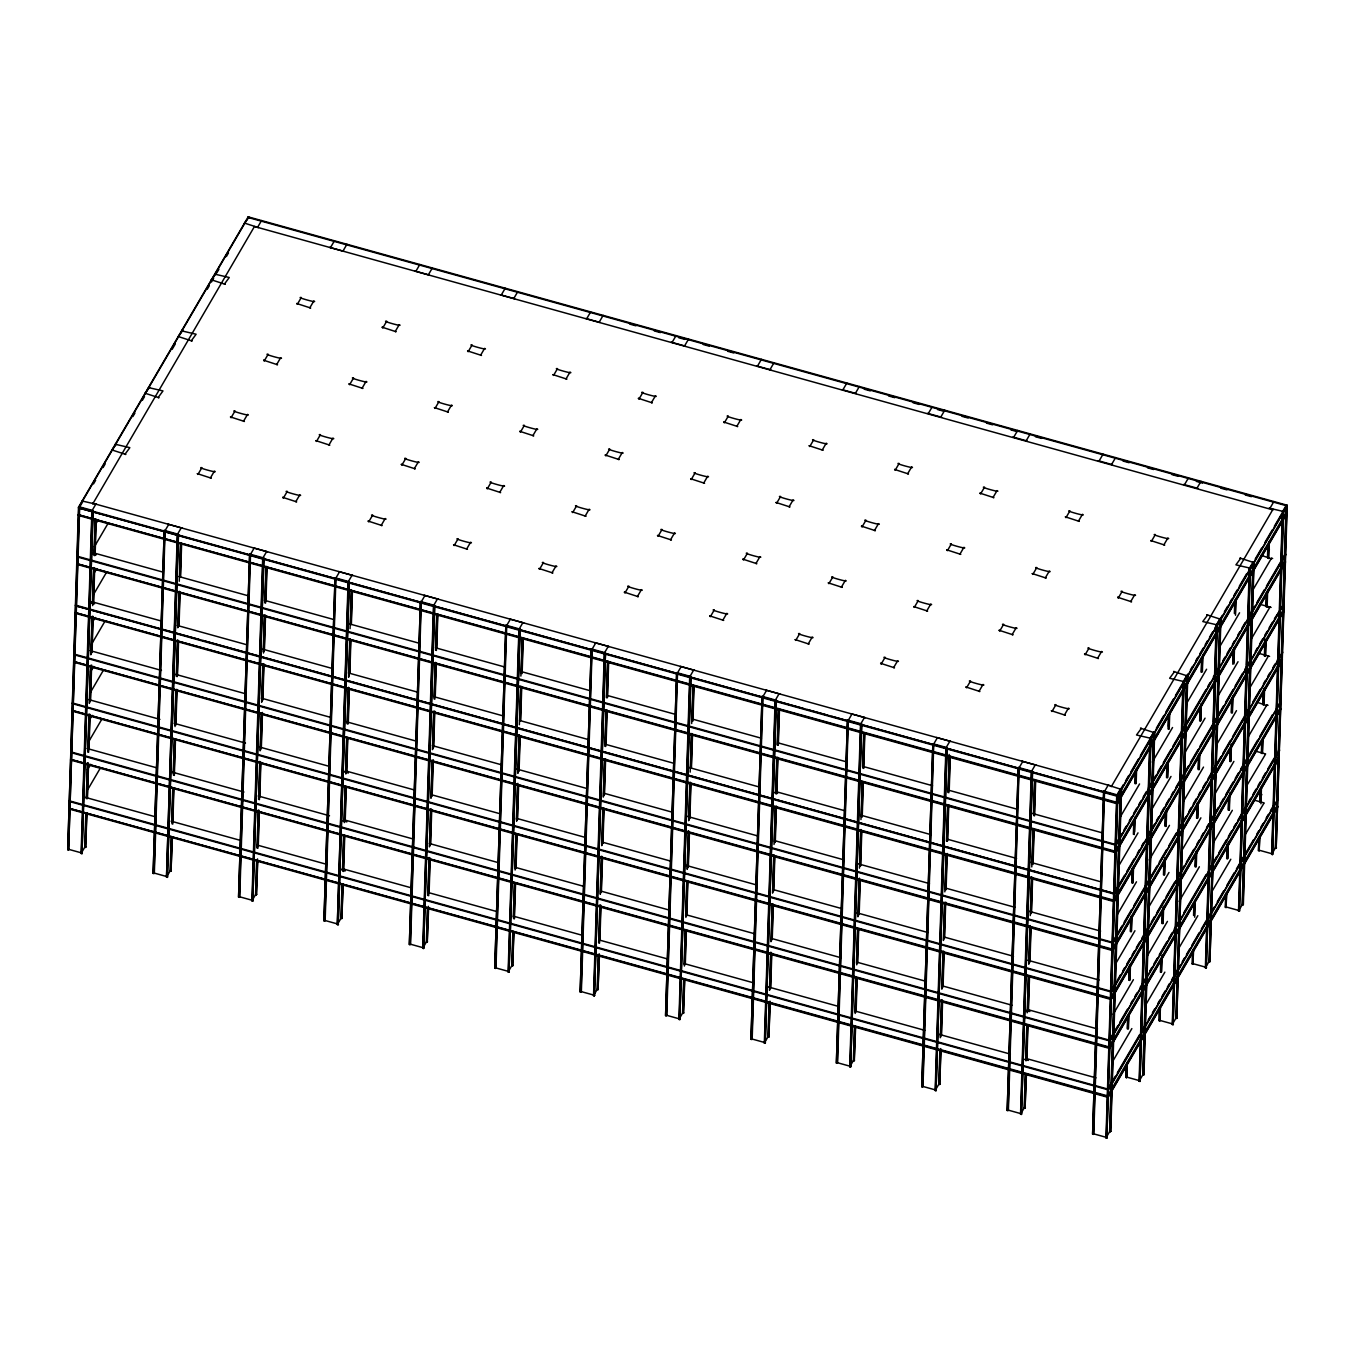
<?xml version="1.0" encoding="UTF-8"?>
<svg xmlns="http://www.w3.org/2000/svg" width="1355" height="1355" viewBox="0 0 1355 1355"><rect width="100%" height="100%" fill="white"/><g stroke="black" fill="none" stroke-linecap="round" stroke-linejoin="round"><path stroke-width="1.5" d="M79.691 506.905L68.597 849.975L67.75 849.737L78.505 507.244L248.185 216.851L1287.25 505.263L1276.156 848.332L1275.309 848.095L1286.064 505.584M67.75 849.737L78.844 506.668L93.055 510.615L81.961 853.684L81.114 853.447L91.869 510.954L95.849 504.128M68.597 849.975L79.369 507.481L83.349 500.656L82.486 500.418M81.436 852.871L92.14 512.495M92.716 503.958L254.452 226.505L1273.006 509.903M81.961 853.684L93.055 510.615M85.822 813.373L84.755 847.197L85.602 847.434L87.008 813.051M86.28 798.569L87.414 762.628M87.753 752.059L88.939 714M89.278 703.431L90.463 665.373M90.802 654.804L92.005 616.745M92.394 604.076L93.529 568.135M93.918 555.448L95.053 519.507M81.114 853.447L85.094 846.638L86.144 812.814M86.618 798.01L87.685 764.186M88.075 751.5L89.21 715.559M89.599 702.872L90.734 666.931M91.141 654.245L92.326 616.186M92.665 605.617L93.851 567.559M94.325 552.755L95.392 518.931M85.602 847.434L86.669 813.61M87.143 798.806L88.261 762.865M88.6 752.296L89.803 714.237M90.192 701.551L91.327 665.61M91.717 652.924L92.851 616.982M93.258 604.313L94.376 568.372M94.782 555.686L95.917 519.744M87.465 798.247L88.532 764.423M89.007 749.62L90.057 715.796M90.531 700.992L91.649 665.051M92.055 652.365L93.19 616.423M93.647 601.62L94.715 567.796M95.172 552.992L96.239 519.168M165.039 532.735L154.335 873.111L153.149 873.45L164.243 530.381L178.454 534.327L167.359 877.379L166.513 877.142L177.268 534.649L181.248 527.84M153.149 873.45L164.243 530.381M154.013 873.687L164.768 531.177L168.748 524.368M177.607 534.09L166.513 877.142M167.359 877.379L178.454 534.327M171.221 837.085L170.154 870.909L171.018 871.146L172.407 836.746M171.695 822.282L172.746 788.458M173.22 773.654L174.287 739.83M174.744 725.027L175.811 691.202M176.269 676.399L177.403 640.458M177.81 627.772L178.928 591.83M179.267 581.261L180.452 543.203M167.664 875.161L170.493 870.333L171.56 836.509M171.95 823.823L173.084 787.882M173.474 775.196L174.609 739.254M175.015 726.568L176.133 690.627M176.607 675.84L177.742 639.899M178.132 627.213L179.267 591.271M179.724 576.468L180.791 542.644M171.018 871.146L172.085 837.322M172.542 822.519L173.609 788.695M174.067 773.891L175.134 740.067M175.591 725.264L176.726 689.322M177.132 676.636L178.25 640.695M178.725 625.891L179.792 592.067M180.249 577.264L181.316 543.44M172.813 824.06L173.931 788.119M174.338 775.433L175.472 739.491M175.93 724.688L176.997 690.864M177.454 676.077L178.521 642.236M179.046 625.332L180.046 593.609M180.588 576.705L181.57 544.998M248.185 216.851L248.693 218.341M250.506 554.314L239.75 896.824L238.565 897.145L249.659 554.076L263.869 558.023L252.775 901.092L251.911 900.855L262.684 558.362L266.664 551.553M238.565 897.145L249.659 554.076M239.412 897.383L250.184 554.889L254.164 548.081M252.25 900.296L263.006 557.786M252.775 901.092L263.869 558.023M256.62 860.781L255.57 894.605L256.417 894.842L257.806 860.459M257.027 848.095L258.229 810.036M258.551 799.467L259.754 761.425M260.075 750.839L261.278 712.798M261.617 702.212L262.802 664.17M263.209 651.484L264.344 615.543M264.733 602.856L265.868 566.915M251.911 900.855L255.892 894.046L256.959 860.222M257.365 847.536L258.483 811.594M258.89 798.908L260.025 762.967M260.414 750.28L261.549 714.339M261.938 701.653L263.141 663.594M263.463 653.025L264.665 614.967M265.14 600.18L266.19 566.339M256.417 894.842L257.552 858.901M257.873 848.332L259.076 810.273M259.415 799.704L260.6 761.662M261.007 748.976L262.142 713.035M262.531 700.349L263.666 664.407M264.056 651.721L265.19 615.78M265.58 603.094L266.715 567.152M258.28 845.655L259.347 811.831M259.804 797.028L260.871 763.204M261.329 748.4L262.464 712.459M262.87 699.773L263.988 663.831M264.462 649.028L265.529 615.204M265.986 600.401L267.054 566.576M335.854 580.143L325.149 920.519L323.964 920.858L335.058 577.789L349.268 581.735L338.174 924.804L337.327 924.567L348.083 582.057L352.063 575.248M323.964 920.858L335.058 577.789M324.81 921.095L335.583 578.585L339.563 571.776M348.421 581.498L337.327 924.567M338.174 924.804L349.268 581.735M342.036 884.493L340.969 918.317L341.816 918.555L343.221 884.154M342.493 869.69L343.56 835.866M344.035 821.062L345.085 787.238M345.559 772.435L346.609 738.611M347.083 723.807L348.218 687.866M348.54 677.297L349.742 639.238M350.064 628.669L351.267 590.611M338.479 922.569L341.308 917.742L342.358 883.917M342.764 871.231L343.899 835.29M344.289 822.604L345.423 786.662M345.813 773.993L346.948 738.052M347.422 723.248L348.54 687.307M348.879 676.738L350.064 638.679M350.539 623.876L351.606 590.052M341.816 918.555L342.883 884.73M343.357 869.927L344.407 836.103M344.881 821.299L345.948 787.475M346.406 772.672L347.473 738.848M347.93 724.044L349.065 688.103M349.539 673.316L350.589 639.475M351.064 624.689L352.131 590.848M343.611 871.468L344.746 835.527M345.203 820.74L346.27 786.899M346.745 772.113L347.795 738.289M348.269 723.485L349.336 689.661M349.861 672.741L350.86 641.034M351.385 624.113L352.385 592.406M421.32 601.739L410.548 944.232L409.362 944.554L420.457 601.501L434.667 605.448L423.573 948.5L422.726 948.263L433.481 605.77L437.462 598.961M409.362 944.554L420.457 601.501M410.226 944.791L420.982 602.298L424.962 595.489M423.065 947.704L433.82 605.211M423.573 948.5L434.667 605.448M427.435 908.189L426.368 942.03L427.232 942.267L428.62 907.867M427.841 895.503L429.027 857.461M429.366 846.892L430.568 808.833M430.89 798.264L432.093 760.206M432.414 749.637L433.617 711.578M434.023 698.892L435.141 662.951M435.548 650.265L436.666 614.323M422.726 948.263L426.706 941.454L427.774 907.63M428.163 894.944L429.298 859.002M429.687 846.316L430.822 810.375M431.229 797.688L432.347 761.747M432.753 749.061L433.956 711.002M434.413 696.216L435.48 662.375M435.937 647.588L437.004 613.764M427.232 942.267L428.366 906.326M428.688 895.74L429.891 857.698M430.28 845.012L431.415 809.071M431.805 796.384L432.939 760.443M433.346 747.757L434.464 711.815M434.87 699.129L436.005 663.188M436.395 650.502L437.529 614.56M429.095 893.064L430.145 859.239M430.619 844.436L431.686 810.612M432.143 795.808L433.278 759.867M433.668 747.181L434.803 711.24M435.26 696.453L436.327 662.612M436.801 647.826L437.851 614.001M506.651 627.551L495.964 967.944L494.778 968.266L505.872 625.197L520.083 629.143L508.989 972.213L508.125 971.975L518.897 629.482L522.878 622.656M494.778 968.266L505.872 625.197M495.625 968.503L506.397 626.01L510.378 619.184M508.464 971.399L519.219 628.906M508.989 972.213L520.083 629.143M512.834 931.901L511.784 965.725L512.63 965.963L514.019 931.579M513.308 917.098L514.375 883.274M514.832 868.47L515.899 834.646M516.357 819.843L517.491 783.901M517.83 773.332L519.016 735.274M519.355 724.705L520.557 686.663M520.879 676.077L522.082 638.036M508.125 971.975L512.105 965.167L513.172 931.342M513.579 918.656L514.697 882.715M515.103 870.029L516.221 834.087M516.628 821.401L517.83 783.342M518.152 772.773L519.355 734.715M519.812 719.912L520.879 686.087M521.285 673.401L522.336 639.577M512.63 965.963L513.697 932.138M514.155 917.335L515.222 883.511M515.696 868.707L516.746 834.883M517.22 820.08L518.288 786.256M518.745 771.452L519.88 735.511M520.337 720.725L521.404 686.9M521.861 672.097L522.928 638.273M514.426 918.893L515.561 882.952M516.018 868.148L517.085 834.324M517.542 819.521L518.609 785.697M519.084 770.893L520.134 737.069M520.676 720.149L521.675 688.442M522.132 673.638L523.199 639.814M592.118 649.147L581.363 991.64L580.177 991.979L591.271 648.91L605.482 652.856L594.388 995.908L593.541 995.688L604.296 653.178L608.276 646.369M580.177 991.979L591.271 648.91M581.024 992.216L591.796 649.706L595.777 642.897M593.863 995.112L604.635 652.619M594.388 995.908L605.482 652.856M598.249 955.614L597.182 989.438L598.029 989.675L599.435 955.275M598.639 942.928L599.842 904.869M600.18 894.3L601.366 856.241M601.705 845.672L602.89 807.614M603.229 797.045L604.432 758.986M604.821 746.3L605.956 710.359M606.346 697.673L607.48 661.731M593.541 995.688L597.521 988.862L598.571 955.038M598.978 942.352L600.113 906.41M600.502 893.724L601.637 857.783M602.027 845.097L603.161 809.155M603.568 796.469L604.686 760.528M605.228 743.624L606.278 709.8M606.684 697.114L607.819 661.172M598.029 989.675L599.164 953.734M599.503 943.165L600.688 905.106M601.095 892.42L602.23 856.479M602.619 843.792L603.754 807.851M604.144 795.165L605.279 759.223M605.685 746.537L606.803 710.596M607.209 697.91L608.327 661.968M599.892 940.472L600.959 906.647M601.417 891.844L602.484 858.02M602.958 843.216L604.008 809.392M604.482 794.606L605.617 758.665M606.075 743.861L607.142 710.037M607.531 697.351L608.666 661.409M677.466 674.959L666.762 1015.352L665.576 1015.674L676.67 672.605L690.881 676.552L679.787 1019.621L678.94 1019.383L689.695 676.89L693.675 670.081M665.576 1015.674L676.67 672.605M666.44 1015.911L677.195 673.418L681.175 666.609M679.278 1018.825L690.034 676.314M679.787 1019.621L690.881 676.552M683.648 979.309L682.581 1013.134L683.445 1013.371L684.834 978.988M684.123 964.506L685.173 930.682M685.647 915.895L686.714 882.054M687.104 869.368L688.306 831.326M688.628 820.74L689.831 782.699M690.169 772.13L691.355 734.071M691.694 723.502L692.879 685.444M678.94 1019.383L682.92 1012.575L683.987 978.75M684.377 966.064L685.511 930.123M685.901 917.437L687.036 881.495M687.442 868.809L688.628 830.751M688.967 820.182L690.169 782.123M690.627 767.32L691.694 733.495M692.083 720.809L693.15 686.985M683.445 1013.371L684.512 979.546M684.969 964.743L686.037 930.919M686.494 916.132L687.561 882.291M688.018 867.505L689.085 833.664M689.56 818.877L690.677 782.936M691.152 768.133L692.219 734.308M692.676 719.505L693.743 685.681M685.308 964.184L686.358 930.36M686.833 915.557L687.9 881.732M688.357 866.929L689.424 833.105M689.881 818.301L690.948 784.477M691.473 767.557L692.473 735.85M692.947 721.046L693.997 687.222M762.933 696.555L752.177 1039.048L750.992 1039.387L762.086 696.318L776.296 700.264L765.202 1043.333L764.339 1043.096L775.111 700.586L779.091 693.777M750.992 1039.387L762.086 696.318M751.839 1039.624L762.611 697.131L766.591 690.305M764.677 1042.52L775.433 700.027M765.202 1043.333L776.296 700.264M769.047 1003.022L767.997 1036.846L768.844 1037.083L770.233 1002.683M769.454 990.336L770.656 952.277M770.978 941.708L772.181 903.649M772.502 893.081L773.705 855.022M774.044 844.453L775.229 806.394M775.636 793.708L776.771 757.767M777.16 745.081L778.295 709.139M764.339 1043.096L768.319 1036.27L769.386 1002.446M769.792 989.76L770.91 953.818M771.317 941.132L772.435 905.191M772.841 892.522L773.976 856.58M774.433 841.777L775.5 807.953M776.025 791.032L777.093 757.208M777.499 744.522L778.617 708.58M768.844 1037.083L769.979 1001.142M770.368 988.456L771.503 952.514M771.91 939.828L773.028 903.887M773.434 891.2L774.552 855.259M774.958 842.573L776.093 806.632M776.483 793.945L777.618 758.004M778.007 745.318L779.142 709.376M770.707 987.897L771.774 954.056M772.231 939.269L773.298 905.428M773.756 890.642L774.823 856.817M775.297 842.014L776.415 806.073M776.889 791.269L777.956 757.445M778.346 744.759L779.481 708.817M848.281 722.367L837.576 1062.76L836.391 1063.082L847.485 720.03L861.695 723.976L850.601 1067.029L849.754 1066.792L860.51 724.298L864.49 717.489M836.391 1063.082L847.485 720.03M837.238 1063.319L848.01 720.826L851.99 714.017M850.076 1066.233L860.848 723.739M850.601 1067.029L861.695 723.976M854.463 1026.717L853.396 1060.559L854.243 1060.796L855.649 1026.396M854.92 1011.931L855.987 978.09M856.445 963.303L857.512 929.479M857.918 916.793L859.104 878.734M859.443 868.165L860.645 830.107M860.967 819.538L862.17 781.479M862.627 766.676L863.694 732.852M849.754 1066.792L853.735 1059.983L854.785 1026.158M855.191 1013.472L856.326 977.531M856.716 964.845L857.851 928.903M858.24 916.217L859.443 878.159M859.849 865.472L860.967 829.531M861.374 816.845L862.424 783.021M862.898 768.234L863.965 734.393M854.243 1060.796L855.31 1026.955M855.784 1012.168L856.834 978.327M857.309 963.541L858.376 929.716M858.833 914.913L859.9 881.089M860.357 866.285L861.492 830.344M861.966 815.541L863.016 781.716M863.491 766.913L864.541 733.089M856.106 1011.592L857.173 977.768M857.63 962.965L858.697 929.14M859.172 914.337L860.222 880.513M860.696 865.71L861.763 831.885M862.22 817.082L863.287 783.258M863.745 768.471L864.812 734.63M933.747 743.963L922.975 1086.473L921.79 1086.795L932.884 743.726L947.094 747.672L936 1090.741L935.153 1090.504L945.909 748.011L949.889 741.185M921.79 1086.795L932.884 743.726M922.653 1087.032L933.409 744.539L937.389 737.713M935.475 1089.928L946.247 747.435M936 1090.741L947.094 747.672M939.862 1050.43L938.795 1084.254L939.659 1084.491L941.048 1050.108M940.268 1037.744L941.454 999.685M941.793 989.116L942.995 951.058M943.317 940.489L944.52 902.43M944.842 891.861L946.044 853.802M946.434 841.133L947.568 805.192M947.975 792.506L949.161 754.447M935.153 1090.504L939.134 1083.695L940.201 1049.871M940.59 1037.185L941.725 1001.243M942.115 988.557L943.249 952.616M943.656 939.93L944.774 903.988M945.248 889.185L946.315 855.361M946.772 840.557L947.907 804.616M948.297 791.93L949.432 755.988M939.659 1084.491L940.777 1048.55M941.183 1035.864L942.318 999.922M942.707 987.236L943.842 951.295M944.232 938.609L945.367 902.667M945.773 889.981L946.891 854.04M947.297 841.37L948.432 805.429M948.822 792.743L949.957 756.801M941.522 1035.305L942.572 1001.481M943.046 986.677L944.113 952.853M944.57 938.05L945.705 902.108M946.095 889.422L947.23 853.481M947.619 840.794L948.754 804.853M949.228 790.05L950.278 756.226M1019.079 769.792L1008.391 1110.168L1007.205 1110.507L1018.299 767.438L1032.51 771.385L1021.416 1114.437L1020.552 1114.217L1031.324 771.706L1035.305 764.898M1007.205 1110.507L1018.299 767.438M1008.052 1110.744L1018.825 768.234L1022.805 761.425M1020.891 1113.641L1031.646 771.147M1021.416 1114.437L1032.51 771.385M1025.261 1074.142L1024.211 1107.967L1025.058 1108.204L1026.446 1073.804M1025.735 1059.339L1026.802 1025.515M1027.192 1012.829L1028.326 976.887M1028.716 964.201L1029.919 926.142M1030.257 915.573L1031.443 877.515M1031.782 866.946L1032.984 828.887M1033.442 814.084L1034.509 780.26M1020.552 1114.217L1024.532 1107.391L1025.6 1073.567M1026.006 1060.88L1027.124 1024.939M1027.53 1012.253L1028.648 976.311M1029.055 963.625L1030.257 925.584M1030.647 912.897L1031.782 876.956M1032.171 864.27L1033.238 830.429M1033.713 815.642L1034.763 781.818M1025.058 1108.204L1026.125 1074.38M1026.582 1059.576L1027.649 1025.752M1028.123 1010.949L1029.173 977.124M1029.648 962.321L1030.715 928.497M1031.172 913.693L1032.307 877.752M1032.764 862.949L1033.831 829.125M1034.288 814.321L1035.356 780.497M1026.921 1059L1027.988 1025.176M1028.445 1010.373L1029.512 976.548M1029.969 961.745L1031.036 927.921M1031.511 913.135L1032.561 879.293M1033.035 864.507L1034.102 830.666M1034.559 815.879L1035.627 782.055M1104.545 791.371L1093.79 1133.881L1092.604 1134.203L1103.698 791.134L1117.909 795.08L1106.815 1138.149L1105.968 1137.912L1116.723 795.419L1120.704 788.61L1121.567 788.847L1110.795 1131.34L1109.61 1131.662L1120.314 791.286M1092.604 1134.203L1103.698 791.134M1093.451 1134.44L1104.223 791.947L1108.204 785.138M1111.286 786.679L1273.023 509.226M1106.29 1137.353L1117.062 794.843M1106.815 1138.149L1117.57 795.656L1287.25 505.263M1105.968 1137.912L1109.948 1131.103L1120.568 792.827M1110.456 1131.899L1121.229 789.406L1107.34 784.901M1127.394 1062.354L1126.598 1077.733L1126.14 1064.81M1127.275 1028.868L1127.665 1016.182M1128.8 980.241L1129.189 967.555M1130.324 931.613L1130.798 916.81M1131.848 882.986L1132.323 868.182M1133.39 834.358L1133.779 821.672M1134.982 783.613L1135.371 770.927M1125.734 1077.496L1126.411 1066.351M1127.597 1028.293L1127.936 1017.724M1129.121 979.665L1129.596 964.879M1130.663 931.037L1131.12 916.251M1132.187 882.427L1132.577 869.741M1133.779 831.682L1134.118 821.113M1135.304 783.055L1135.642 772.486M1126.598 1077.733L1127.055 1062.93M1128.122 1029.106L1128.596 1014.302M1129.647 980.478L1130.121 965.675M1131.188 931.85L1131.645 917.047M1132.712 883.223L1133.17 868.42M1134.237 834.595L1134.694 819.792M1135.829 783.851L1136.303 769.064M1128.461 1028.53L1128.918 1013.743M1129.985 979.902L1130.443 965.116M1131.51 931.275L1131.984 916.488M1133.034 882.664L1133.576 865.743M1134.626 831.919L1135.1 817.116M1136.168 783.292L1136.625 768.488M1143.603 1075.192L1154.358 732.699L1140.487 728.177L1141.333 728.414L1136.506 734.986L1151.056 738.373L1139.961 1081.442L1139.098 1081.205L1149.87 738.695L1153.85 731.886L1154.697 732.123L1143.942 1074.617L1142.756 1074.955L1153.444 734.562M1139.436 1080.629L1150.192 738.136M1139.961 1081.442L1150.717 738.932L1149.87 738.695M1139.098 1081.205L1143.078 1074.38L1153.85 731.886M1160.456 1007.764L1159.728 1021.009L1159.287 1008.086M1160.405 972.145L1160.812 959.459M1161.929 923.517L1162.268 912.948M1163.471 874.89L1163.928 860.103M1164.995 826.262L1165.452 811.476M1166.52 777.651L1166.994 762.848M1168.044 729.024L1168.518 714.221M1158.881 1020.772L1159.609 1007.527M1160.744 971.586L1161.066 961.017M1162.268 922.958L1162.607 912.389M1163.793 874.331L1164.131 863.762M1165.317 825.703L1165.656 815.134M1166.926 774.958L1167.18 766.507M1168.45 726.331L1168.84 713.645M1159.728 1021.009L1160.134 1008.323M1161.269 972.382L1161.658 959.696M1162.793 923.754L1163.318 906.851M1164.318 875.127L1164.843 858.223M1165.842 826.499L1166.384 809.596M1167.383 777.889L1167.841 763.085M1168.908 729.261L1169.365 714.458M1161.591 971.823L1162.133 954.902M1163.115 923.195L1163.657 906.275M1164.656 874.568L1165.181 857.647M1166.181 825.94L1166.706 809.02M1167.705 777.313L1168.179 762.509M1169.23 728.685L1169.704 713.882M1186.59 677.856L1175.886 1018.232L1176.733 1018.469L1187.505 675.976L1173.616 671.47L1174.48 671.707L1169.636 678.279L1184.185 681.65L1173.091 1024.719L1172.244 1024.482L1179.815 783.461M1179.951 779.244L1183 681.988L1186.98 675.18L1187.844 675.417L1176.733 1018.469M1172.566 1023.923L1173.972 979.513M1174.091 975.295L1181.679 734.274M1181.797 730.04L1183.203 685.647M1173.091 1024.719L1183.847 682.226L1183 681.988M1172.244 1024.482L1176.225 1017.673L1186.912 677.28M1193.67 948.923L1192.874 964.303L1192.417 951.379M1193.552 915.438L1193.941 902.752M1195.076 866.81L1195.466 854.124M1196.601 818.183L1197.007 805.497M1198.125 769.555L1198.599 754.752M1199.666 720.928L1200.056 708.242M1201.191 672.3L1201.58 659.614M1192.01 964.066L1192.688 952.921M1193.874 914.862L1194.212 904.293M1195.398 866.235L1195.872 851.448M1196.939 817.607L1197.397 802.821M1198.464 768.979L1198.921 754.193M1199.988 720.369L1200.395 707.683M1201.512 671.741L1201.919 659.055M1192.874 964.303L1193.332 949.499M1194.399 915.675L1194.873 900.872M1195.923 867.048L1196.397 852.244M1197.464 818.42L1197.922 803.617M1198.989 769.792L1199.446 754.989M1200.513 721.165L1201.038 704.244M1202.105 670.42L1202.512 657.734M1194.67 917.216L1195.195 900.296M1196.262 866.472L1196.719 851.685M1197.786 817.844L1198.26 803.058M1199.311 769.217L1199.785 754.43M1200.852 720.606L1201.377 703.685M1202.376 671.978L1202.901 655.058M1219.788 619.032L1209.033 961.525L1209.88 961.762L1220.635 619.269L1206.763 614.747L1207.61 614.984L1202.783 621.555L1217.332 624.943L1206.238 968.012L1205.374 967.775L1216.079 627.382M1205.713 967.199L1213.284 726.178M1213.419 721.961L1216.468 624.706M1206.238 968.012L1216.993 625.502L1216.146 625.265L1220.127 618.456L1220.974 618.693L1209.88 961.762M1205.374 967.775L1209.354 960.949L1219.991 622.69M1226.732 894.334L1226.004 907.579L1225.547 894.656M1226.682 858.714L1227.156 843.911M1228.206 810.087L1228.545 799.518M1229.747 761.459L1230.069 750.89M1231.272 712.832L1231.729 698.045M1232.796 664.221L1233.27 649.418M1234.388 613.476L1234.795 600.79M1225.157 907.342L1225.885 894.097M1227.02 858.155L1227.41 845.469M1228.545 809.528L1228.883 798.959M1230.069 760.9L1230.408 750.331M1231.593 712.273L1231.932 701.704M1233.202 661.528L1233.457 653.076M1234.727 612.9L1235.116 600.214M1226.004 907.579L1226.478 892.776M1227.545 858.951L1228.003 844.148M1229.07 810.324L1229.527 795.537M1230.594 761.696L1231.119 744.793M1232.118 713.069L1232.66 696.165M1233.711 662.341L1234.185 647.538M1235.252 613.713L1235.709 598.91M1227.867 858.393L1228.409 841.472M1229.392 809.765L1229.934 792.844M1230.933 761.137L1231.458 744.217M1232.457 712.51L1232.915 697.706M1233.982 663.882L1234.456 649.079M1235.506 615.255L1235.98 600.451M1243.009 905.038L1253.782 562.545L1239.893 558.04L1240.757 558.277L1235.912 564.849L1250.462 568.219L1239.368 911.288L1238.521 911.051L1249.276 568.558L1253.256 561.749L1254.12 561.986L1243.348 904.479L1242.162 904.801L1252.935 562.308M1238.843 910.492L1240.248 866.082M1240.367 861.865L1246.414 669.472M1246.549 665.237L1247.955 620.844M1248.074 616.61L1249.547 570.099M1239.368 911.288L1250.123 568.795L1249.276 568.558M1238.521 911.051L1242.501 904.242L1253.189 563.849M1259.947 835.493L1259.151 850.872L1258.693 837.949M1259.828 802.008L1260.218 789.321M1261.353 753.38L1261.742 740.694M1262.877 704.752L1263.283 692.066M1264.401 656.125L1264.943 639.204M1265.993 605.38L1266.4 592.694M1267.535 556.753L1267.857 546.184M1258.287 850.635L1258.964 839.49M1260.15 801.432L1260.421 792.98M1261.674 752.804L1262.013 742.235M1263.216 704.177L1263.673 689.39M1264.74 655.549L1265.197 640.763M1266.264 606.938L1266.739 592.135M1267.789 558.311L1268.195 545.625M1259.151 850.872L1259.608 836.069M1260.675 802.245L1261.149 787.441M1262.199 753.617L1262.674 738.814M1263.741 704.99L1264.266 688.069M1265.265 656.362L1265.79 639.441M1266.857 605.617L1267.247 592.931M1268.382 556.99L1268.788 544.304M1260.946 803.786L1261.471 786.865M1262.538 753.041L1262.995 738.255M1264.063 704.414L1264.537 689.627M1265.587 655.786L1266.061 641M1267.128 607.176L1267.653 590.255M1268.653 558.548L1269.178 541.627M1263.775 803.481L1244.652 835.578M1265.316 754.549L1246.194 786.645M1266.857 705.616L1256.695 702.11M1258.219 653.178L1269.584 656.362M1259.76 604.245L1270.262 607.192M1271.464 558.836L1261.302 555.33M1271.651 854.344L1282.423 511.834L1286.403 505.025L1275.631 847.519L1271.651 854.344L1272.514 854.582L1283.608 511.513L1269.059 508.125M1271.989 853.769L1279.56 612.748M1279.696 608.53L1282.745 511.275M1272.514 854.582L1283.27 512.071L1282.423 511.834M1276.156 848.332L1286.911 505.822M246.762 219.917L78.488 507.922L1117.553 796.334L1287.233 505.94L247.846 217.41M249.032 217.088L244.205 223.66M79.352 508.159L334.431 578.297M93.495 483.938L95.629 480.297M103.065 467.56L105.182 463.935M132.824 416.629L134.958 412.987M142.394 400.25L144.511 396.608M172.153 349.319L175.337 343.865M207.23 289.276L209.364 285.651M211.482 282.009L213.616 278.368M216.8 272.914L218.917 269.272M226.37 256.535L228.487 252.894M79.132 514.951L1116.825 802.329M257.569 227.369L261.549 220.56M96.713 504.365L82.164 500.994M258.415 227.606L244.544 223.101M95.121 525.113L98.322 519.643M77.591 563.883L1115.284 851.245M94.393 546.743L108.231 523.064M94.647 572.216L96.781 568.575M76.27 606.007L198.88 639.391M76.049 612.816L1113.742 900.177M92.851 595.675L106.689 571.996M93.105 621.149L95.24 617.49M74.525 661.731L1112.201 949.11M91.31 644.607L105.148 620.929M167.901 524.131L182.112 528.077M329.604 247.372L343.814 251.319M330.468 247.609L334.448 240.784M90.497 671.911L93.698 666.423M72.984 710.664L1110.677 998.042M342.967 251.082L346.948 244.256M89.786 693.523L103.607 669.861M88.973 720.826L92.174 715.355M71.442 759.596L1109.135 1046.958M88.244 742.455L102.065 718.777M87.431 769.759L90.633 764.288M69.901 808.529L1107.594 1095.89M87.77 789.559L100.541 767.709M253.3 547.843L267.511 551.79M415.02 271.068L429.23 275.014M415.866 271.305L419.847 264.496M428.366 274.777L432.347 267.968M338.699 571.539L352.927 575.485M500.418 294.78L514.629 298.727M501.265 295.017L505.246 288.209M513.782 298.49L517.762 291.681M424.115 595.252L438.326 599.198M585.817 318.493L600.028 322.422M586.681 318.73L590.661 311.904M599.181 322.185L603.161 315.376M509.514 618.947L523.724 622.894M671.233 342.188L685.444 346.135M672.08 342.425L676.06 335.617M684.58 345.898L688.56 339.089M594.913 642.66L609.14 646.606M756.632 365.901L770.843 369.847M757.479 366.138L761.459 359.312M769.996 369.61L773.976 362.784M680.329 666.372L694.539 670.318M842.031 389.596L856.241 393.543M842.895 389.834L846.875 383.025M855.395 393.306L859.375 386.497M765.727 690.068L779.938 694.014M927.447 413.309L941.657 417.255M928.294 413.546L932.274 406.737M940.793 417.018L944.774 410.209M851.126 713.78L865.354 717.727M1012.846 437.021L1027.056 440.951M1013.692 437.259L1017.673 430.433M1026.209 440.714L1030.19 433.905M936.542 737.476L950.753 741.422M1098.244 460.717L1112.455 464.663M1099.108 460.954L1103.089 454.145M1111.608 464.426L1115.588 457.617M1021.941 761.188L1036.152 765.135M1183.66 484.429L1197.871 488.376M1184.507 484.667L1188.487 477.858M1197.007 488.139L1200.987 481.313M1269.906 508.362L1273.886 501.553M1116.706 796.096L1119.162 791.896M1121.279 788.254L1123.414 784.613M1125.531 780.971L1128.732 775.517M1130.849 771.876L1138.302 759.139M1140.419 755.497L1153.173 733.682M1156.357 728.211L1163.81 715.491M1165.927 711.849L1173.362 699.112M1175.496 695.471L1182.932 682.734M1185.066 679.092L1188.25 673.638M1190.384 669.997L1192.502 666.355M1195.686 660.901L1197.82 657.26M1199.937 653.635L1203.138 648.164M1205.256 644.54L1207.39 640.898M1209.507 637.257L1212.708 631.803M1214.825 628.161L1222.261 615.424M1224.395 611.783L1227.579 606.329M1229.713 602.687L1231.831 599.046M1233.965 595.421L1237.149 589.95M1239.266 586.325L1246.719 573.588M1248.836 569.947L1252.037 564.493M1255.221 559.022L1261.59 548.114M1264.791 542.661L1272.226 529.924M1274.344 526.282L1281.796 513.545M1283.913 509.903L1286.894 506.516M1116.486 802.888L1285.827 513.071L1286.691 513.308M1287.013 512.732L1117.35 803.125L78.285 514.714M1286.996 513.409L1117.316 803.803L78.251 515.391M1120.416 816.726L1139.555 783.952M1152.326 762.086L1172.549 727.5M1186.37 703.821L1206.594 669.235M1219.348 647.368L1239.571 612.782M1252.342 590.932L1271.481 558.158M1115.165 845.029L1121.872 833.545M1124.006 829.904L1126.124 826.262M1129.308 820.808L1131.442 817.167M1133.559 813.525L1136.76 808.071M1138.878 804.43L1141.012 800.788M1143.129 797.163L1146.33 791.693M1148.447 788.068L1155.883 775.331M1158.017 771.689L1161.201 766.236M1163.335 762.594L1170.771 749.857M1172.888 746.215L1205.848 689.831M1207.966 686.189L1210.1 682.547M1213.284 677.094L1220.736 664.357M1222.854 660.715L1224.988 657.073M1227.105 653.432L1230.289 647.978M1232.423 644.336L1234.541 640.712M1237.742 635.241L1239.859 631.599M1241.993 627.975L1245.177 622.504M1248.361 617.05L1254.747 606.142M1256.864 602.501L1264.317 589.764M1266.434 586.122L1284.506 555.194L1285.353 555.431M1285.709 554.195L1116.046 844.588L76.981 556.16M1285.692 554.873L1116.012 845.266L76.947 556.854M1114.945 851.821L1284.286 562.003L1285.15 562.24M1285.472 561.664L1115.809 852.058L76.744 563.646M1285.455 562.342L1115.792 852.735L76.727 564.324M1118.874 865.642L1138.014 832.868M1150.785 811.018L1171.008 776.432M1184.829 752.753L1205.052 718.15M1217.823 696.301L1238.03 661.714M1251.868 638.036L1269.957 607.074M1113.624 893.944L1124.582 875.195M1126.716 871.553L1134.152 858.816M1137.336 853.362L1139.47 849.721M1141.588 846.079L1143.722 842.454M1146.906 836.984L1154.358 824.246M1156.476 820.622L1158.61 816.98M1160.727 813.339L1163.911 807.885M1166.045 804.243L1169.23 798.789M1171.364 795.148L1173.481 791.506M1175.615 787.865L1188.369 766.032M1190.486 762.408L1197.939 749.671M1200.056 746.029L1223.446 706.006M1225.564 702.364L1233.016 689.627M1235.133 685.986L1242.569 673.266M1244.703 669.624L1252.139 656.887M1255.34 651.433L1257.457 647.792M1259.591 644.15L1262.775 638.696M1264.892 635.055L1267.027 631.413M1269.144 627.772L1272.345 622.318M1274.462 618.676L1283.829 604.364M1284.167 603.127L1114.504 893.504L75.44 605.092M1284.15 603.805L1114.487 894.181L75.423 605.77M1113.42 900.753L1282.762 610.919L1283.608 611.156M1283.947 610.597L1114.267 900.99L75.203 612.579M1283.913 611.274L1114.25 901.668L75.186 613.256M1117.333 914.574L1136.489 881.8M1149.243 859.951L1169.467 825.347M1183.305 801.686L1203.511 767.082M1216.282 745.233L1236.488 710.63M1250.326 686.968L1268.416 656.006M1114.555 938.676L1121.991 925.939M1124.108 922.298L1131.561 909.561M1133.678 905.936L1157.068 865.913M1159.186 862.271L1166.638 849.534M1168.755 845.893L1176.191 833.156M1178.325 829.514L1185.761 816.794M1188.962 811.323L1191.079 807.699M1193.213 804.057L1196.397 798.603M1198.514 794.962L1200.649 791.32M1202.766 787.678L1205.967 782.225M1208.084 778.583L1220.838 756.751M1222.972 753.109L1230.408 740.372M1232.542 736.747L1250.597 705.82M1252.731 702.178L1260.167 689.441M1263.368 683.987L1265.485 680.346M1267.619 676.704L1269.737 673.062M1272.921 667.609L1275.055 663.967M1277.172 660.342L1282.287 653.296M1282.643 652.043L1112.963 942.436L73.898 654.025M1282.609 652.72L1112.946 943.114L73.881 654.702M1111.879 949.669L1281.22 659.851L1282.067 660.088M1282.406 659.529L1112.726 949.906L73.661 661.494M1282.389 660.207L1112.709 950.6L73.644 662.172M1115.792 963.507L1134.948 930.733M1148.769 907.054L1168.992 872.468M1181.763 850.618L1200.903 817.827M1214.741 794.166L1233.897 761.391M1247.718 737.713L1266.874 704.939M1111.947 989.421L1115.131 983.967M1117.265 980.326L1120.449 974.872M1122.584 971.23L1124.701 967.589M1126.835 963.947L1130.019 958.493M1132.136 954.852L1134.271 951.21M1136.388 947.585L1139.589 942.115M1141.706 938.49L1149.142 925.753M1151.276 922.111L1154.46 916.658M1156.594 913.016L1164.03 900.279M1166.164 896.637L1174.666 882.088M1176.784 878.447L1184.219 865.71M1186.353 862.085L1193.789 849.348M1196.99 843.877L1199.107 840.252M1201.241 836.611L1203.359 832.969M1206.543 827.515L1208.677 823.874M1210.794 820.232L1218.247 807.495M1220.364 803.854L1223.548 798.4M1225.682 794.758L1233.118 782.038M1235.252 778.397L1238.436 772.943M1240.57 769.301L1248.006 756.564M1250.123 752.923L1257.576 740.186M1259.693 736.544L1272.447 714.712M1276.698 707.446L1280.746 702.229M1281.102 700.975L1111.422 991.369L72.357 702.957M1281.085 701.653L1111.405 992.046L72.34 703.635M1110.338 998.601L1279.679 708.784L1280.526 709.021M1280.865 708.445L1111.185 998.838L72.12 710.427M1280.848 709.122L1111.168 999.516L72.103 711.104M1113.2 1014.251L1133.407 979.665M1147.245 955.986L1167.451 921.383M1179.155 901.363L1199.378 866.76M1213.199 843.098L1232.356 810.307M1110.406 1038.353L1117.858 1025.616M1119.975 1021.975L1127.411 1009.238M1130.612 1003.784L1132.729 1000.142M1134.863 996.501L1136.981 992.876M1140.165 987.405L1142.299 983.781M1144.416 980.139L1147.617 974.685M1149.734 971.044L1151.869 967.402M1153.986 963.761L1157.187 958.307M1159.304 954.665L1166.74 941.928M1168.874 938.287L1172.058 932.833M1174.192 929.191L1181.628 916.454M1183.745 912.83L1206.069 874.619M1209.27 869.165L1216.705 856.428M1218.822 852.786L1226.275 840.049M1228.392 836.425L1231.593 830.954M1233.711 827.329L1235.845 823.688M1237.962 820.046L1246.465 805.497M1248.599 801.855L1250.716 798.214M1252.85 794.572L1256.034 789.118M1258.151 785.477L1260.286 781.835M1262.403 778.21L1265.604 772.74M1267.721 769.098L1274.107 758.19M1279.56 749.908L1109.897 1040.301L70.833 751.873M1279.543 750.585L1109.864 1040.979L70.799 752.567M1108.796 1047.534L1278.138 757.716L1279.001 757.953M1279.323 757.377L1109.66 1047.771L70.596 759.359M1279.306 758.055L1109.626 1048.448L70.562 760.036M1111.659 1063.184L1131.865 1028.581M1145.703 1004.919L1164.86 972.145M1178.681 948.466L1197.837 915.692M1211.658 892.013L1230.814 859.239M1107.475 1089.657L1115.25 1076.361M1117.367 1072.72L1139.691 1034.526M1142.892 1029.072L1146.076 1023.601M1148.193 1019.959L1150.327 1016.335M1152.444 1012.693L1154.579 1009.052M1157.763 1003.598L1159.897 999.956M1162.014 996.315L1165.215 990.861M1167.333 987.219L1169.467 983.578M1171.584 979.953L1180.086 965.387M1182.221 961.745L1184.338 958.12M1186.472 954.479L1189.656 949.025M1191.773 945.384L1199.226 932.647M1201.343 929.005L1214.097 907.173M1217.298 901.719L1223.667 890.811M1226.851 885.34L1234.303 872.603M1236.421 868.978L1253.426 839.863M1256.627 834.409L1258.744 830.767M1260.878 827.126L1262.995 823.484M1266.18 818.03L1268.314 814.389M1270.448 810.764L1273.632 805.293M1278.019 798.84L1108.356 1089.217L69.291 800.805M1278.002 799.518L1108.339 1089.894L69.274 801.483M1107.272 1096.466L1276.596 806.632L1277.46 806.869M1277.782 806.31L1108.119 1096.703L69.054 808.291M1277.765 806.987L1108.102 1097.381L69.037 808.969M629.804 324.116L635.918 325.81M654.262 330.908L660.376 332.602M678.703 337.7L684.817 339.394M703.16 344.475L709.275 346.186M727.618 351.267L733.733 352.961M864.168 389.173L870.283 390.867M888.626 395.965L894.74 397.659M913.084 402.757L919.198 404.451M937.541 409.532L943.656 411.243M961.999 416.324L968.114 418.018M986.457 423.116L992.571 424.809M1010.915 429.908L1017.029 431.601M1035.372 436.7L1041.487 438.393M1123.007 461.022L1129.121 462.716M1147.465 467.797L1153.579 469.507M1171.906 474.589L1178.02 476.283M1196.363 481.381L1202.478 483.074M1220.821 488.173L1226.936 489.866M1245.279 494.965L1251.393 496.658M1265.333 548.538L1269.415 549.673M1271.803 558.26L1272.65 558.497M215.038 273.558L215.902 273.795L211.058 280.383M214.717 274.133L229.266 277.504L224.422 284.093L225.286 284.33L211.397 279.808M1266.18 606.058L1271.109 607.43M181.909 330.281L182.756 330.518L177.928 337.09M181.57 330.84L196.119 334.228L191.292 340.799L192.139 341.037L178.267 336.531M148.762 386.988L149.626 387.225L144.782 393.814M148.44 387.564L162.99 390.934L158.145 397.523L159.009 397.76L145.121 393.238M1267.179 705.057L1268.043 705.294M1278.358 750.907L1279.205 751.144M1255.153 751.043L1265.655 753.973M115.632 443.712L116.479 443.949L111.652 450.521M115.294 444.271L129.843 447.658L125.016 454.23L125.863 454.467L111.991 449.962M1257.643 793.183L1261.725 794.301M1257.626 793.861L1261.708 794.995M1276.817 799.84L1277.663 800.077M1253.612 799.958L1264.113 802.905M92.733 503.281L1111.303 786.002M78.505 507.244L1117.57 795.656M338.513 579.432L505.618 625.824M509.7 626.959L803.176 708.411M807.258 709.546L827.634 715.203M831.716 716.338L1062.015 780.26M1066.08 781.378L1086.456 787.035M1090.538 788.17L1110.914 793.827M1275.631 847.519L1276.495 847.756M1258.626 850.059L1272.836 854.006M93.241 552.772L162.498 571.996M178.792 576.519L248.067 595.743M264.361 600.265L333.618 619.489M349.912 624.011L419.186 643.235M435.48 647.775L504.738 666.999M521.031 671.521L590.306 690.745M606.6 695.267L675.857 714.491M692.151 719.014L761.425 738.238M777.719 742.76L846.977 761.984M863.271 766.507L932.545 785.731M948.839 790.253L1016.064 808.918M1032.358 813.44L1101.615 832.664M92.038 553.788L96.103 554.906M1242.501 904.242L1243.348 904.479M1225.496 906.783L1239.706 910.729M91.7 601.705L160.957 620.929M177.268 625.451L246.525 644.675M262.819 649.197L332.077 668.422M348.387 672.944L417.645 692.168M433.939 696.69L503.196 715.914M519.507 720.437L588.764 739.678M605.058 744.2L674.316 763.424M688.577 767.37L759.884 787.17M776.178 791.693L845.435 810.917M859.697 814.88L931.004 834.663M947.297 839.185L1016.555 858.409M1030.816 862.373L1100.091 881.597M90.497 602.704L94.579 603.839M773.502 792.302L777.584 793.42M202.962 640.525L1113.962 893.385M1209.354 960.949L1210.218 961.186M90.158 650.62L161.465 670.42M175.727 674.384L244.984 693.608M261.278 698.13L330.552 717.354M346.846 721.876L416.104 741.1M432.397 745.623L501.672 764.847M515.916 768.81L587.223 788.593M603.517 793.115L672.791 812.339M687.036 816.303L758.343 836.103M774.637 840.625L843.911 859.849M858.155 863.796L929.462 883.596M945.756 888.118L1015.03 907.342M1029.275 911.305L1100.582 931.088M1192.349 963.49L1206.56 967.436M88.617 699.553L159.924 719.353M174.185 723.299L245.492 743.099M259.737 747.062L329.011 766.286M345.305 770.809L414.562 790.033M430.856 794.555L500.13 813.779M516.424 818.301L585.682 837.526M601.976 842.048L671.25 861.272M685.511 865.235L756.801 885.018M773.095 889.541L842.37 908.765M856.631 912.728L927.921 932.528M944.215 937.05L1013.489 956.274M1027.751 960.221L1099.041 980.021M344.322 771.876L348.387 773.011M1176.225 1017.673L1177.072 1017.91M1159.219 1020.213L1173.43 1024.16M87.093 748.485L156.35 767.709M172.644 772.231L243.951 792.031M258.212 795.978L329.502 815.778M343.764 819.724L413.021 838.965M429.332 843.488L498.589 862.712M514.883 867.234L584.14 886.458M600.451 890.98L669.709 910.204M686.003 914.727L755.26 933.951M771.571 938.473L840.828 957.697M857.122 962.219L926.38 981.443M942.69 985.966L1011.948 1005.207M1028.242 1009.729L1097.499 1028.953M342.781 820.808L346.846 821.926M1025.786 1010.39L1029.868 1011.524M1143.078 1074.38L1143.942 1074.617M1126.073 1076.92L1140.283 1080.867M85.551 797.418L154.809 816.642M171.103 821.164L240.377 840.388M256.671 844.91L325.928 864.134M342.222 868.657L411.497 887.881M427.79 892.403L497.048 911.627M513.342 916.149L582.616 935.39M598.91 939.913L668.167 959.137M684.461 963.659L753.736 982.883M767.997 986.846L839.287 1006.63M855.581 1011.152L924.855 1030.376M939.117 1034.339L1010.407 1054.122M1026.7 1058.645L1095.975 1077.869M341.24 869.724L345.322 870.858M1024.245 1059.322L1028.326 1060.44M85.094 846.638L85.941 846.875M170.493 870.333L171.34 870.571M255.892 894.046L256.756 894.283M341.308 917.742L342.154 917.979M426.706 941.454L427.553 941.691M512.105 965.167L512.969 965.404M597.521 988.862L598.368 989.099M682.92 1012.575L683.767 1012.812M768.319 1036.27L769.183 1036.507M853.735 1059.983L854.582 1060.22M939.134 1083.695L939.98 1083.932M1024.532 1107.391L1025.396 1107.628M1109.948 1131.103L1110.795 1131.34M68.089 849.179L82.299 853.108M153.488 872.874L167.698 876.82M238.887 896.587L253.097 900.533M324.302 920.282L338.513 924.229M409.701 943.995L423.912 947.941M495.1 967.707L509.311 971.637M580.516 991.403L594.726 995.349M665.915 1015.115L680.125 1019.062M751.314 1038.811L765.524 1042.757M836.729 1062.523L850.94 1066.47M922.128 1086.236L936.339 1090.165M1007.527 1109.931L1021.738 1113.878M1092.943 1133.644L1107.154 1137.59M197.39 473.657L197.915 474.47L201.895 467.661C195.086 466.933 220.035 473.86 214.395 471.117L210.415 477.942L211.261 478.18L197.39 473.657M230.519 416.95L231.044 417.747L235.025 410.938C228.216 410.209 253.165 417.137 247.525 414.41L243.544 421.219L244.408 421.456L230.519 416.95M263.666 360.227L264.191 361.04L268.171 354.231C261.363 353.503 286.312 360.43 280.671 357.686L276.691 364.512L277.538 364.749L263.666 360.227M296.796 303.52L297.321 304.316L301.301 297.507C294.492 296.779 319.441 303.706 313.801 300.979L309.821 307.788L310.685 308.025L296.796 303.52M282.789 497.37L283.314 498.166L287.294 491.357C280.485 490.646 305.434 497.556 299.794 494.829L295.813 501.638L296.677 501.875L282.789 497.37M315.935 440.646L316.46 441.459L320.441 434.65C313.615 433.922 338.564 440.849 332.94 438.122L328.96 444.931L329.807 445.168L315.935 440.646M349.065 383.939L349.59 384.735L353.57 377.926C346.761 377.198 371.71 384.126 366.07 381.399L362.09 388.207L362.954 388.445L349.065 383.939M382.212 327.216L382.737 328.029L386.717 321.22C379.891 320.491 404.84 327.419 399.217 324.692L395.237 331.501L396.083 331.738L382.212 327.216M368.204 521.082L368.712 521.878L372.693 515.069C365.884 514.341 390.833 521.269 385.21 518.542L381.229 525.35L382.076 525.588L368.204 521.082M401.334 464.359L401.859 465.155L405.839 458.346C399.031 457.634 423.98 464.545 418.339 461.818L414.359 468.627L415.223 468.864L401.334 464.359M434.481 407.635L434.989 408.448L438.969 401.639C432.16 400.911 457.109 407.838 451.486 405.111L447.506 411.92L448.353 412.157L434.481 407.635M467.611 350.928L468.136 351.724L472.116 344.915C465.307 344.204 490.256 351.114 484.616 348.387L480.635 355.196L481.499 355.433L467.611 350.928M453.603 544.778L454.128 545.591L458.109 538.765C451.3 538.054 476.249 544.981 470.608 542.237L466.628 549.046L467.475 549.283L453.603 544.778M486.733 488.071L487.258 488.867L491.238 482.058C484.429 481.33 509.378 488.257 503.738 485.53L499.758 492.339L500.622 492.576L486.733 488.071M519.88 431.347L520.405 432.16L524.385 425.335C517.576 424.623 542.525 431.551 536.885 428.807L532.905 435.616L533.751 435.853L519.88 431.347M553.009 374.641L553.534 375.437L557.515 368.628C550.706 367.899 575.655 374.827 570.015 372.1L566.034 378.909L566.898 379.146L553.009 374.641M539.002 568.49L539.527 569.286L543.507 562.477C536.699 561.749 561.648 568.677 556.007 565.95L552.027 572.759L552.891 572.996L539.002 568.49M572.149 511.767L572.674 512.58L576.654 505.754C569.828 505.042 594.777 511.97 589.154 509.226L585.174 516.052L586.021 516.289L572.149 511.767M605.279 455.06L605.804 455.856L609.784 449.047C602.975 448.319 627.924 455.246 622.284 452.519L618.303 459.328L619.167 459.565L605.279 455.06M638.425 398.336L638.95 399.149L642.931 392.323C636.105 391.612 661.054 398.539 655.43 395.796L651.45 402.621L652.297 402.858L638.425 398.336M624.418 592.186L624.926 592.999L628.906 586.19C622.097 585.462 647.046 592.389 641.423 589.645L637.443 596.471L638.29 596.708L624.418 592.186M657.548 535.479L658.073 536.275L662.053 529.466C655.244 528.738 680.193 535.665 674.553 532.938L670.573 539.747L671.436 539.984L657.548 535.479M690.694 478.755L691.202 479.568L695.183 472.76C688.374 472.031 713.323 478.959 707.7 476.215L703.719 483.041L704.566 483.278L690.694 478.755M723.824 422.049L724.349 422.845L728.329 416.036C721.521 415.308 746.47 422.235 740.829 419.508L736.849 426.317L737.713 426.554L723.824 422.049M709.817 615.898L710.342 616.694L714.322 609.885C707.513 609.174 732.462 616.085 726.822 613.358L722.842 620.167L723.689 620.404L709.817 615.898M742.947 559.175L743.472 559.988L747.452 553.179C740.643 552.45 765.592 559.378 759.952 556.651L755.971 563.46L756.835 563.697L742.947 559.175M776.093 502.468L776.618 503.264L780.599 496.455C773.79 495.727 798.739 502.654 793.098 499.927L789.118 506.736L789.965 506.973L776.093 502.468M809.223 445.744L809.748 446.557L813.728 439.748C806.919 439.02 831.868 445.947 826.228 443.221L822.248 450.029L823.112 450.267L809.223 445.744M795.216 639.611L795.741 640.407L799.721 633.598C792.912 632.87 817.861 639.797 812.221 637.07L808.241 643.879L809.104 644.116L795.216 639.611M828.362 582.887L828.887 583.683L832.868 576.874C826.042 576.163 850.991 583.073 845.368 580.346L841.387 587.155L842.234 587.393L828.362 582.887M861.492 526.163L862.017 526.976L865.997 520.168C859.189 519.439 884.138 526.367 878.497 523.64L874.517 530.449L875.381 530.686L861.492 526.163M894.639 469.457L895.164 470.253L899.144 463.444C892.318 462.733 917.267 469.643 911.644 466.916L907.664 473.725L908.511 473.962L894.639 469.457M880.631 663.306L881.14 664.119L885.12 657.294C878.311 656.582 903.26 663.51 897.637 660.766L893.656 667.575L894.503 667.812L880.631 663.306M913.761 606.6L914.286 607.396L918.267 600.587C911.458 599.859 936.407 606.786 930.766 604.059L926.786 610.868L927.633 611.105L913.761 606.6M946.908 549.876L947.416 550.689L951.396 543.863C944.587 543.152 969.536 550.079 963.913 547.335L959.933 554.144L960.78 554.381L946.908 549.876M980.038 493.169L980.563 493.965L984.543 487.156C977.734 486.428 1002.683 493.356 997.043 490.629L993.063 497.437L993.909 497.675L980.038 493.169M966.03 687.019L966.555 687.815L970.536 681.006C963.727 680.278 988.676 687.205 983.036 684.478L979.055 691.287L979.902 691.524L966.03 687.019M999.16 630.295L999.685 631.108L1003.665 624.282C996.857 623.571 1021.806 630.498 1016.165 627.755L1012.185 634.58L1013.049 634.818L999.16 630.295M1032.307 573.588L1032.832 574.385L1036.812 567.576C1030.003 566.847 1054.952 573.775 1049.312 571.048L1045.332 577.857L1046.179 578.094L1032.307 573.588M1065.437 516.865L1065.962 517.678L1069.942 510.852C1063.133 510.141 1088.082 517.068 1082.442 514.324L1078.461 521.15L1079.325 521.387L1065.437 516.865M1051.429 710.714L1051.954 711.527L1055.935 704.719C1049.126 703.99 1074.075 710.918 1068.434 708.174L1064.454 715L1065.318 715.237L1051.429 710.714M1084.576 654.008L1085.101 654.804L1089.081 647.995C1082.255 647.267 1107.204 654.194 1101.581 651.467L1097.601 658.276L1098.448 658.513L1084.576 654.008M1117.706 597.284L1118.231 598.097L1122.211 591.288C1115.402 590.56 1140.351 597.487 1134.711 594.743L1130.731 601.569L1131.594 601.806L1117.706 597.284M1150.852 540.577L1151.377 541.373L1155.358 534.564C1148.532 533.836 1173.481 540.764 1167.858 538.037L1163.877 544.846L1164.724 545.083L1150.852 540.577"/></g></svg>
